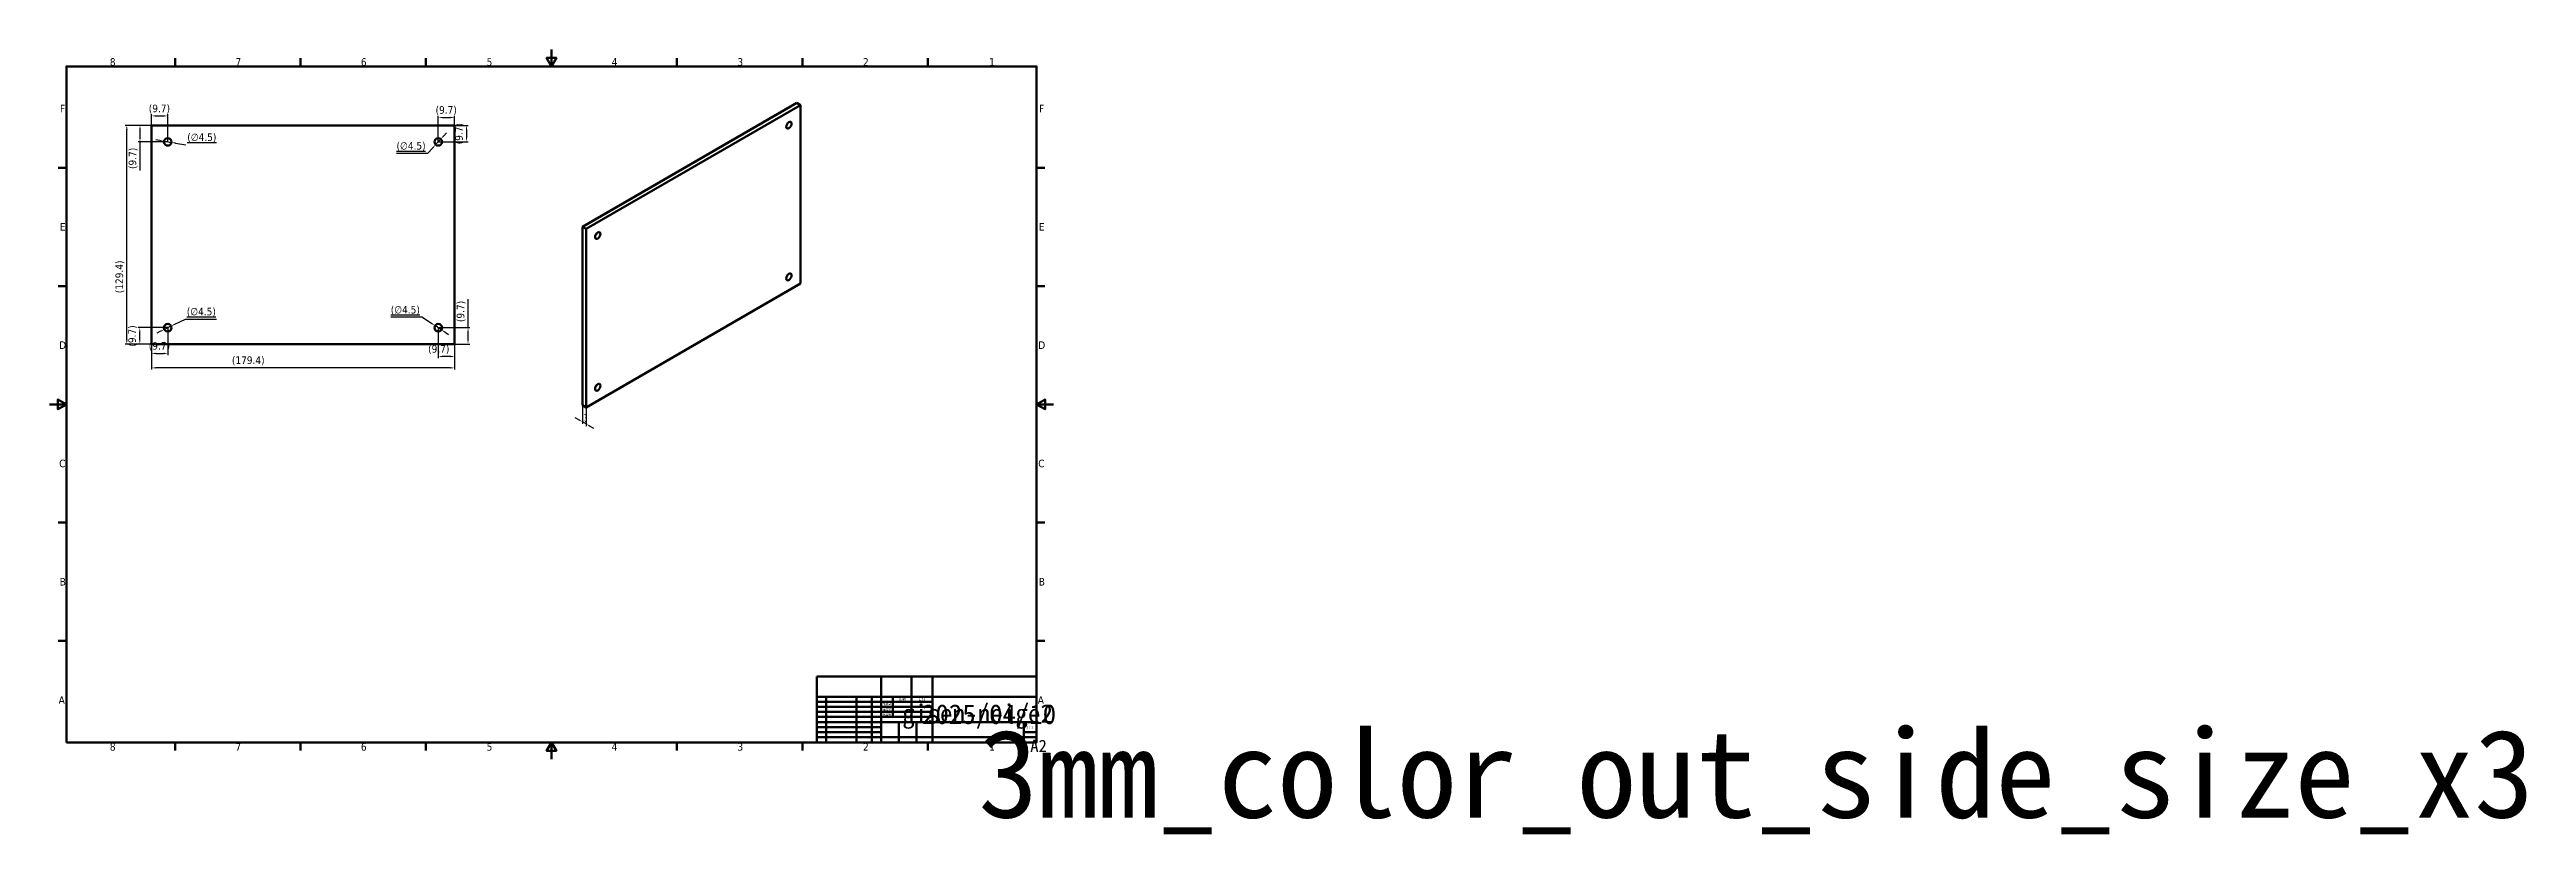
# Model space of a CAD drawing. Header units: millimetres. Extents: x 0 to 1466, y -45 to 420.
import ezdxf
from ezdxf.enums import TextEntityAlignment as Align

# ---------------------------------------------------------------- set-up
doc = ezdxf.new("R2018")
doc.units = ezdxf.units.MM
for name, color, linetype, lineweight in [('Border (ISO)', 7, 'Continuous', 70), ('Dimension (ISO)', 7, 'Continuous', 25), ('Title (ISO)', 7, 'Continuous', 50), ('Visible (ISO)', 7, 'Continuous', 50)]:
    doc.layers.add(name, color=color, linetype=linetype, lineweight=lineweight)
doc.styles.add('Note Text (JIS)', font='tahoma.ttf')
doc.styles.get("Standard").update_dxf_attribs({"font": 'tahoma.ttf'})
doc.styles.add('文字スタイル39', font='tahoma.ttf')
doc.styles.add('文字スタイル41', font='tahoma.ttf')
doc.dimstyles.new('Default (JIS)', dxfattribs={"dimtxt": 4.5, "dimasz": 2.5, "dimexe": 1, "dimexo": 0, "dimgap": 0.8, "dimtad": 1, "dimrnd": 1e-08, "dimdsep": 46, "dimtxsty": 'Note Text (JIS)', "dimcen": 0.09, "dimdle": 10, "dimclrd": 256, "dimclre": 256, "dimclrt": 256, "dimadec": 0, "dimazin": 2, "dimtfac": 0.777778, "dimtmove": 0, "dimatfit": 3, "dimfxl": 1, "dimtolj": 1, "dimtzin": 0, "dimlwd": -1, "dimlwe": -1, "dimarcsym": 0})

# ---------------------------------------------------------------- blocks, each defined once
blk = doc.blocks.new('図面枠 既定の図面枠')
at = {"layer": 'Border (ISO)'}
for p, q in [((74.3, 410), (74.3, 414.9)), ((148.5, 410), (148.5, 414.9)), ((222.7, 410), (222.7, 414.9)), ((371.2, 410), (371.2, 414.9)), ((445.5, 410), (445.5, 414.9)), ((519.7, 410), (519.7, 414.9)), ((10, 350), (5.1, 350)), ((584, 350), (588.9, 350)), ((10, 280), (5.1, 280)), ((584, 280), (588.9, 280)), ((10, 140), (5.1, 140)), ((584, 140), (588.9, 140)), ((10, 70), (5.1, 70)), ((584, 70), (588.9, 70)), ((74.3, 10), (74.3, 5.1)), ((148.5, 10), (148.5, 5.1)), ((222.7, 10), (222.7, 5.1)), ((371.2, 10), (371.2, 5.1)), ((445.5, 10), (445.5, 5.1)), ((519.7, 10), (519.7, 5.1))]:
    blk.add_line(p, q, dxfattribs=at)
at = {"layer": 'Border (ISO)', "flags": 128}
for points in [[(297, 420), (297, 410), (294.1, 415), (299.9, 415), (297, 410)], [(10, 10), (10, 410), (584, 410), (584, 10), (10, 10)], [(0, 210), (10, 210), (5, 212.9), (5, 207.1), (10, 210)], [(594, 210), (584, 210), (589, 212.9), (589, 207.1), (584, 210)], [(297, 0), (297, 10), (294.1, 5), (299.9, 5), (297, 10)]]:
    blk.add_lwpolyline(points, dxfattribs=at)
at = {"layer": 'Border (ISO)', "char_height": 4.5, "attachment_point": 7, "style": 'Note Text (JIS)'}
for s, insert in [('8', (35.7, 410.3)), ('7', (110, 410.4)), ('6', (184.2, 410.3)), ('5', (258.6, 410.3)), ('4', (332.6, 410.4)), ('3', (407, 410.3)), ('2', (481.3, 410.4)), ('1', (555.9, 410.4)), ('F', (6.2, 382.8)), ('F', (585.5, 382.8)), ('E', (6.1, 312.8)), ('E', (585.4, 312.8)), ('D', (5.7, 242.8)), ('D', (585, 242.8)), ('C', (5.7, 172.7)), ('C', (585, 172.7)), ('B', (6, 102.8)), ('B', (585.3, 102.8)), ('A', (5.4, 32.8)), ('A', (584.7, 32.8)), ('8', (35.7, 5)), ('7', (110, 5.1)), ('6', (184.2, 5)), ('5', (258.6, 5)), ('4', (332.6, 5.1)), ('3', (407, 5)), ('2', (481.3, 5.1)), ('1', (555.9, 5.1))]:
    blk.add_mtext(s, dxfattribs=dict(at, insert=insert))
blk = doc.blocks.new('表題欄 JIS')
at = {"layer": 'Title (ISO)'}
for p, q in [((230, 139), (100, 139)), ((100, 139), (100, 100)), ((138, 100), (138, 139)), ((156, 127), (156, 139)), ((168.5, 100), (168.5, 139)), ((230, 100), (230, 139)), ((100, 127), (230, 127)), ((100, 124), (168.5, 124)), ((100, 121), (168.5, 121)), ((168.5, 118), (100, 118)), ((105.5, 100), (105.5, 127)), ((123.5, 100), (123.5, 127)), ((132.5, 100), (132.5, 127)), ((145, 115), (145, 127)), ((156, 112), (156, 127)), ((100, 115), (168.5, 115)), ((138, 112), (100, 112)), ((138, 109), (100, 109)), ((138, 106), (100, 106)), ((230, 103), (100, 103)), ((168.5, 112), (138, 112)), ((148.5, 100), (148.5, 112)), ((159, 100), (159, 112)), ((168.5, 112), (230, 112)), ((222.5, 100), (222.5, 112)), ((222.5, 106), (230, 106)), ((100, 100), (230, 100))]:
    blk.add_line(p, q, dxfattribs=at)
for s, height, style, p in [('確認者', 1.2, '文字スタイル41', (141.5, 119.5)), ('作成者', 1.2, '文字スタイル41', (141.5, 122.5)), ('承認者', 1.2, '文字スタイル41', (141.5, 116.5)), ('1 / 1 ', 1.5, '文字スタイル39', (226.25, 109))]:
    blk.add_text(s, height=height, dxfattribs=dict(at, style=style)).set_placement(p, align=Align.MIDDLE_CENTER)
at = {"layer": 'Title (ISO)', "char_height": 1.5, "attachment_point": 5, "style": 'Note Text (JIS)'}
for s, insert, width in [('\\fTahoma|b0|i0;\\H1.5000;名前', (150.5, 125.5), 10.8457), ('\\fTahoma|b0|i0;\\H1.5000;日付', (162.25, 125.5), 12.2497)]:
    blk.add_mtext(s, dxfattribs=dict(at, insert=insert, width=width))
at = {"layer": 'Title (ISO)', "lineweight": 30, "flags": 104}
for tag, height, p in [('会社', 3.1, (199.25, 133)), ('エンジニアリング承認者', 1.5, (150.5, 116.5)), ('確認者', 1.5, (150.5, 119.5)), ('エンジニアリング_承認日', 1.5, (162.25, 116.5)), ('作成者', 1.5, (150.5, 122.5)), ('確認日', 1.5, (162.25, 119.5)), ('作成日', 1.5, (162.25, 122.5)), ('部品番号', 3.1, (195.5, 107.5)), ('シート_サイズ', 1.2, (226.25, 101.5))]:
    blk.add_attdef(tag, text='', height=height, dxfattribs=at).set_placement(p, align=Align.MIDDLE_CENTER)
blk.add_attdef('タイトル', text='', height=3.1, dxfattribs=at).set_placement((169.5, 126), align=Align.TOP_LEFT)
blk = doc.blocks.new('*D5')
at = {"layer": 'Defpoints', "color": 0, "transparency": 16777216}
for p in [(60.3, 245.7), (239.7, 245.7), (60.3, 231.6)]:
    blk.add_point(p, dxfattribs=at)
at = {"layer": 'Dimension (ISO)', "transparency": 16777216}
for p, q in [((60.3, 245.7), (60.3, 230.6)), ((239.7, 245.7), (239.7, 230.6)), ((237.2, 231.6), (62.8, 231.6))]:
    blk.add_line(p, q, dxfattribs=at)
for points in [[(62.8, 232), (62.8, 231.2), (60.3, 231.6)], [(237.2, 232), (237.2, 231.2), (239.7, 231.6)]]:
    blk.add_solid(points, dxfattribs=at)
at = {"layer": 'Dimension (ISO)', "transparency": 16777216, "insert": (107.9, 238.4), "char_height": 4.5, "attachment_point": 1, "style": 'Note Text (JIS)'}
blk.add_mtext('\\A1;(179.4)', dxfattribs=at)
blk = doc.blocks.new('*D6')
at = {"layer": 'Defpoints', "color": 0, "transparency": 16777216}
for p in [(45.7, 375.1), (60.3, 375.1), (60.3, 245.7)]:
    blk.add_point(p, dxfattribs=at)
at = {"layer": 'Dimension (ISO)', "transparency": 16777216}
for p, q in [((60.3, 375.1), (44.7, 375.1)), ((45.7, 248.2), (45.7, 372.6)), ((60.3, 245.7), (44.7, 245.7))]:
    blk.add_line(p, q, dxfattribs=at)
for points in [[(45.3, 372.6), (46.2, 372.6), (45.7, 375.1)], [(45.3, 248.2), (46.2, 248.2), (45.7, 245.7)]]:
    blk.add_solid(points, dxfattribs=at)
at = {"layer": 'Dimension (ISO)', "transparency": 16777216, "insert": (39, 275.8), "char_height": 4.5, "attachment_point": 1, "rotation": 90, "style": 'Note Text (JIS)'}
blk.add_mtext('\\A1;(129.4)', dxfattribs=at)
blk = doc.blocks.new('*D7')
at = {"layer": 'Defpoints', "color": 0, "transparency": 16777216}
for p in [(67.9, 254.4), (72, 256.4)]:
    blk.add_point(p, dxfattribs=at)
at = {"layer": 'Dimension (ISO)', "transparency": 16777216}
for p, q in [((65.7, 253.3), (63.5, 252.2)), ((67.9, 254.4), (72, 256.4)), ((74.2, 257.5), (80.4, 260.5)), ((80.4, 260.5), (98.8, 260.5))]:
    blk.add_line(p, q, dxfattribs=at)
for points in [[(65.5, 253.6), (65.9, 252.9), (67.9, 254.4)], [(74, 257.8), (74.4, 257.1), (72, 256.4)]]:
    blk.add_solid(points, dxfattribs=at)
at = {"layer": 'Dimension (ISO)', "transparency": 16777216, "insert": (81.2, 267.2), "char_height": 4.5, "attachment_point": 1, "style": 'Note Text (JIS)'}
blk.add_mtext('\\A1;\\L(∅4.5)\\l', dxfattribs=at)
blk = doc.blocks.new('*D8')
at = {"layer": 'Defpoints', "color": 0, "transparency": 16777216}
for p in [(228.1, 256.6), (231.8, 254.1)]:
    blk.add_point(p, dxfattribs=at)
at = {"layer": 'Dimension (ISO)', "transparency": 16777216}
for p, q in [((220.3, 261.6), (201.9, 261.6)), ((226, 257.9), (220.3, 261.6)), ((231.8, 254.1), (228.1, 256.6)), ((234, 252.8), (236.1, 251.4))]:
    blk.add_line(p, q, dxfattribs=at)
for points in [[(226.2, 258.3), (225.7, 257.6), (228.1, 256.6)], [(234.2, 253.1), (233.7, 252.4), (231.8, 254.1)]]:
    blk.add_solid(points, dxfattribs=at)
at = {"layer": 'Dimension (ISO)', "transparency": 16777216, "insert": (201.9, 268.3), "char_height": 4.5, "attachment_point": 1, "style": 'Note Text (JIS)'}
blk.add_mtext('\\A1;\\L(∅4.5)\\l', dxfattribs=at)
blk = doc.blocks.new('*D9')
at = {"layer": 'Defpoints', "color": 0, "transparency": 16777216}
for p in [(231.5, 367), (228.4, 363.7)]:
    blk.add_point(p, dxfattribs=at)
at = {"layer": 'Dimension (ISO)', "transparency": 16777216}
for p, q in [((231.5, 367), (228.4, 363.7)), ((233.2, 368.9), (234.8, 370.7)), ((223.7, 358.5), (205.3, 358.5)), ((226.8, 361.9), (223.7, 358.5))]:
    blk.add_line(p, q, dxfattribs=at)
for points in [[(232.9, 369.2), (233.5, 368.6), (231.5, 367)], [(226.4, 362.1), (227.1, 361.6), (228.4, 363.7)]]:
    blk.add_solid(points, dxfattribs=at)
at = {"layer": 'Dimension (ISO)', "transparency": 16777216, "insert": (205.3, 365.3), "char_height": 4.5, "attachment_point": 1, "style": 'Note Text (JIS)'}
blk.add_mtext('\\A1;\\L(∅4.5)\\l', dxfattribs=at)
blk = doc.blocks.new('*D10')
at = {"layer": 'Defpoints', "color": 0, "transparency": 16777216}
for p in [(67.7, 365.7), (72.2, 365)]:
    blk.add_point(p, dxfattribs=at)
at = {"layer": 'Dimension (ISO)', "transparency": 16777216}
for p, q in [((65.3, 366.1), (62.8, 366.5)), ((67.7, 365.7), (72.2, 365)), ((74.6, 364.6), (80.7, 363.6))]:
    blk.add_line(p, q, dxfattribs=at)
for points in [[(65.3, 366.5), (65.2, 365.7), (67.7, 365.7)], [(74.7, 365), (74.6, 364.2), (72.2, 365)]]:
    blk.add_solid(points, dxfattribs=at)
at = {"layer": 'Dimension (ISO)', "transparency": 16777216, "insert": (81.5, 370.4), "char_height": 4.5, "attachment_point": 1, "style": 'Note Text (JIS)'}
blk.add_mtext('\\A1;\\L(∅4.5)\\l', dxfattribs=at)
blk = doc.blocks.new('*D11')
at = {"layer": 'Defpoints', "color": 0, "transparency": 16777216}
for p in [(53.4, 255.4), (70, 255.4), (60.3, 245.7)]:
    blk.add_point(p, dxfattribs=at)
at = {"layer": 'Dimension (ISO)', "transparency": 16777216}
for p, q in [((70, 255.4), (52.4, 255.4)), ((53.4, 248.2), (53.4, 252.9)), ((60.3, 245.7), (52.4, 245.7))]:
    blk.add_line(p, q, dxfattribs=at)
for points in [[(53, 252.9), (53.8, 252.9), (53.4, 255.4)], [(53, 248.2), (53.8, 248.2), (53.4, 245.7)]]:
    blk.add_solid(points, dxfattribs=at)
at = {"layer": 'Dimension (ISO)', "transparency": 16777216, "insert": (46.6, 244.2), "char_height": 4.5, "attachment_point": 1, "rotation": 90, "style": 'Note Text (JIS)'}
blk.add_mtext('\\A1;(9.7)', dxfattribs=at)
blk = doc.blocks.new('*D12')
at = {"layer": 'Defpoints', "color": 0, "transparency": 16777216}
for p in [(70, 255.4), (60.3, 245.7), (70, 240.2)]:
    blk.add_point(p, dxfattribs=at)
at = {"layer": 'Dimension (ISO)', "transparency": 16777216}
for p, q in [((70, 255.4), (70, 239.2)), ((60.3, 245.7), (60.3, 239.2)), ((62.8, 240.2), (67.5, 240.2))]:
    blk.add_line(p, q, dxfattribs=at)
for points in [[(62.8, 240.6), (62.8, 239.7), (60.3, 240.2)], [(67.5, 240.6), (67.5, 239.7), (70, 240.2)]]:
    blk.add_solid(points, dxfattribs=at)
at = {"layer": 'Dimension (ISO)', "transparency": 16777216, "insert": (58.7, 246.9), "char_height": 4.5, "attachment_point": 1, "style": 'Note Text (JIS)'}
blk.add_mtext('\\A1;(9.7)', dxfattribs=at)
blk = doc.blocks.new('*D13')
at = {"layer": 'Defpoints', "color": 0, "transparency": 16777216}
for p in [(230, 255.4), (230, 238.3), (239.7, 245.7)]:
    blk.add_point(p, dxfattribs=at)
at = {"layer": 'Dimension (ISO)', "transparency": 16777216}
for p, q in [((230, 255.4), (230, 237.3)), ((237.2, 238.3), (232.5, 238.3)), ((239.7, 245.7), (239.7, 237.3))]:
    blk.add_line(p, q, dxfattribs=at)
for points in [[(232.5, 238.8), (232.5, 237.9), (230, 238.3)], [(237.2, 238.8), (237.2, 237.9), (239.7, 238.3)]]:
    blk.add_solid(points, dxfattribs=at)
at = {"layer": 'Dimension (ISO)', "transparency": 16777216, "insert": (224, 245.1), "char_height": 4.5, "attachment_point": 1, "style": 'Note Text (JIS)'}
blk.add_mtext('\\A1;(9.7)', dxfattribs=at)
blk = doc.blocks.new('*D14')
at = {"layer": 'Defpoints', "color": 0, "transparency": 16777216}
for p in [(230, 255.4), (239.7, 245.7), (247.6, 245.7)]:
    blk.add_point(p, dxfattribs=at)
at = {"layer": 'Dimension (ISO)', "transparency": 16777216}
for p, q in [((247.6, 255.4), (247.6, 272.2)), ((230, 255.4), (248.6, 255.4)), ((247.6, 248.2), (247.6, 252.9)), ((239.7, 245.7), (248.6, 245.7))]:
    blk.add_line(p, q, dxfattribs=at)
for points in [[(247.2, 252.9), (248, 252.9), (247.6, 255.4)], [(247.2, 248.2), (248, 248.2), (247.6, 245.7)]]:
    blk.add_solid(points, dxfattribs=at)
at = {"layer": 'Dimension (ISO)', "transparency": 16777216, "insert": (240.9, 258.7), "char_height": 4.5, "attachment_point": 1, "rotation": 90, "style": 'Note Text (JIS)'}
blk.add_mtext('\\A1;(9.7)', dxfattribs=at)
blk = doc.blocks.new('*D15')
at = {"layer": 'Defpoints', "color": 0, "transparency": 16777216}
for p in [(239.7, 375.1), (230, 365.4), (246.7, 365.4)]:
    blk.add_point(p, dxfattribs=at)
at = {"layer": 'Dimension (ISO)', "transparency": 16777216}
for p, q in [((239.7, 375.1), (247.7, 375.1)), ((246.7, 372.6), (246.7, 367.9)), ((230, 365.4), (247.7, 365.4))]:
    blk.add_line(p, q, dxfattribs=at)
for points in [[(246.3, 372.6), (247.1, 372.6), (246.7, 375.1)], [(246.3, 367.9), (247.1, 367.9), (246.7, 365.4)]]:
    blk.add_solid(points, dxfattribs=at)
at = {"layer": 'Dimension (ISO)', "transparency": 16777216, "insert": (240, 363.9), "char_height": 4.5, "attachment_point": 1, "rotation": 90, "style": 'Note Text (JIS)'}
blk.add_mtext('\\A1;(9.7)', dxfattribs=at)
blk = doc.blocks.new('*D16')
at = {"layer": 'Defpoints', "color": 0, "transparency": 16777216}
for p in [(239.7, 379.8), (239.7, 375.1), (230, 365.4)]:
    blk.add_point(p, dxfattribs=at)
at = {"layer": 'Dimension (ISO)', "transparency": 16777216}
for p, q in [((230, 365.4), (230, 380.8)), ((232.5, 379.8), (237.2, 379.8)), ((239.7, 375.1), (239.7, 380.8))]:
    blk.add_line(p, q, dxfattribs=at)
for points in [[(232.5, 380.2), (232.5, 379.4), (230, 379.8)], [(237.2, 380.2), (237.2, 379.4), (239.7, 379.8)]]:
    blk.add_solid(points, dxfattribs=at)
at = {"layer": 'Dimension (ISO)', "transparency": 16777216, "insert": (228.4, 386.5), "char_height": 4.5, "attachment_point": 1, "style": 'Note Text (JIS)'}
blk.add_mtext('\\A1;(9.7)', dxfattribs=at)
blk = doc.blocks.new('*D17')
at = {"layer": 'Defpoints', "color": 0, "transparency": 16777216}
for p in [(60.3, 375.1), (70, 380.7), (70, 365.4)]:
    blk.add_point(p, dxfattribs=at)
at = {"layer": 'Dimension (ISO)', "transparency": 16777216}
for p, q in [((60.3, 375.1), (60.3, 381.7)), ((70, 365.4), (70, 381.7)), ((62.8, 380.7), (67.5, 380.7))]:
    blk.add_line(p, q, dxfattribs=at)
for points in [[(62.8, 381.1), (62.8, 380.3), (60.3, 380.7)], [(67.5, 381.1), (67.5, 380.3), (70, 380.7)]]:
    blk.add_solid(points, dxfattribs=at)
at = {"layer": 'Dimension (ISO)', "transparency": 16777216, "insert": (58.7, 387.4), "char_height": 4.5, "attachment_point": 1, "style": 'Note Text (JIS)'}
blk.add_mtext('\\A1;(9.7)', dxfattribs=at)
blk = doc.blocks.new('*D18')
at = {"layer": 'Defpoints', "color": 0, "transparency": 16777216}
for p in [(53.5, 375.1), (60.3, 375.1), (70, 365.4)]:
    blk.add_point(p, dxfattribs=at)
at = {"layer": 'Dimension (ISO)', "transparency": 16777216}
for p, q in [((60.3, 375.1), (52.5, 375.1)), ((53.5, 372.6), (53.5, 367.9)), ((70, 365.4), (52.5, 365.4)), ((53.5, 365.4), (53.5, 348.5))]:
    blk.add_line(p, q, dxfattribs=at)
for points in [[(53.1, 372.6), (54, 372.6), (53.5, 375.1)], [(53.1, 367.9), (54, 367.9), (53.5, 365.4)]]:
    blk.add_solid(points, dxfattribs=at)
at = {"layer": 'Dimension (ISO)', "transparency": 16777216, "insert": (46.8, 349.3), "char_height": 4.5, "attachment_point": 1, "rotation": 90, "style": 'Note Text (JIS)'}
blk.add_mtext('\\A1;(9.7)', dxfattribs=at)
blk = doc.blocks.new('*D19')
at = {"layer": 'Defpoints', "color": 0, "transparency": 16777216}
for p in [(315.4, 209.5), (317.5, 208.2), (315.4, 199.6)]:
    blk.add_point(p, dxfattribs=at)
at = {"layer": 'Dimension (ISO)', "transparency": 16777216}
for p, q in [((315.4, 209.5), (315.4, 198.4)), ((317.5, 208.2), (317.5, 197.2)), ((313.2, 200.9), (311, 202.1)), ((317.5, 198.4), (315.4, 199.6)), ((319.7, 197.1), (321.8, 195.9))]:
    blk.add_line(p, q, dxfattribs=at)
for points in [[(313.4, 201.2), (313, 200.5), (315.4, 199.6)], [(319.9, 197.5), (319.4, 196.8), (317.5, 198.4)]]:
    blk.add_solid(points, dxfattribs=at)
at = {"layer": 'Dimension (ISO)', "transparency": 16777216, "insert": (317.9, 203.5), "char_height": 4.5, "attachment_point": 1, "rotation": 330, "style": 'Note Text (JIS)'}
blk.add_mtext('\\A1;{\\Q-30.000;\\W0.816;\\H0.816x;3}', dxfattribs=at)

msp = doc.modelspace()

# ---------------------------------------------------------------- linework, layer by layer
at = {"layer": 'Visible (ISO)'}
for p, q in [((442.225, 388.3638), (315.37, 315.1241)), ((444.3463, 387.1391), (317.4914, 313.8993)), ((442.225, 388.3638), (444.3463, 387.1391)), ((444.3463, 281.4844), (444.3463, 387.1391)), ((60.2559, 375.0634), (239.6559, 375.0634)), ((60.2559, 245.6634), (60.2559, 375.0634)), ((239.6559, 375.0634), (239.6559, 245.6634)), ((315.37, 315.1241), (317.4914, 313.8993)), ((315.37, 315.1241), (315.37, 209.4694)), ((317.4914, 313.8993), (317.4914, 208.2447)), ((317.4914, 208.2447), (444.3463, 281.4844)), ((239.6559, 245.6634), (60.2559, 245.6634)), ((315.37, 209.4694), (317.4914, 208.2447))]:
    msp.add_line(p, q, dxfattribs=at)
for centre in [(69.9559, 365.3634), (229.9559, 365.3634), (69.9559, 255.3634), (229.9559, 255.3634)]:
    msp.add_circle(centre, 2.25, dxfattribs=at)
for centre in [(437.4874, 375.259), (324.3503, 309.9393), (437.4874, 285.4444), (324.3503, 220.1247)]:
    msp.add_ellipse(centre, major_axis=(1.125, 1.9486), ratio=0.577350269, dxfattribs=at)
for centre in [(435.3661, 376.4838), (322.229, 311.1641), (435.3661, 286.6692), (322.229, 221.3494)]:
    msp.add_ellipse(centre, major_axis=(-1.125, -1.9486), ratio=0.577350269, start_param=1.230959417, end_param=1.910633236, dxfattribs=at)

# ---------------------------------------------------------------- block references
msp.add_blockref('図面枠 既定の図面枠', (0, 0))
ref = msp.add_blockref('表題欄 JIS', (354, -90))
lines = msp.add_mtext('3mm_color_out_side_size_x3', dxfattribs={"layer": 'Title (ISO)', "insert": (549.5, 17.5), "char_height": 52.041908, "attachment_point": 1})
ref.add_attrib('部品番号', '', (549.5, 17.5), dxfattribs={"flags": 104}).embed_mtext(lines)
lines = msp.add_mtext('2025/04/10', dxfattribs={"layer": 'Title (ISO)', "insert": (516.25, 32.5), "char_height": 11.65799, "attachment_point": 1})
ref.add_attrib('作成日', '', (516.25, 32.5), dxfattribs={"flags": 104}).embed_mtext(lines)
lines = msp.add_mtext('gisen-neige2', dxfattribs={"layer": 'Title (ISO)', "insert": (504.5, 32.5), "char_height": 10.929725, "attachment_point": 1})
ref.add_attrib('作成者', '', (504.5, 32.5), dxfattribs={"flags": 104}).embed_mtext(lines)
lines = msp.add_mtext('A2', dxfattribs={"layer": 'Title (ISO)', "insert": (580.25, 11.5), "char_height": 7.23794, "attachment_point": 1})
ref.add_attrib('シート_サイズ', '', (580.25, 11.5), dxfattribs={"flags": 104}).embed_mtext(lines)

# ---------------------------------------------------------------- dimensions: what is measured, and where the dimension line sits
at = {"layer": 'Dimension (ISO)'}
for base, p1, p2, angle, text, override, picture, middle in [((69.9559, 380.68), (60.2559, 375.0634), (69.9559, 365.3634), 180, '(<>)', {"dimgap": 0.8, "dimdec": 2, "dimtol": 0, "dimlim": 0, "dimtp": 0, "dimtm": 0, "dimtdec": 2, "dimtofl": 0, "dimatfit": 1}, '*D17', (65.1059, 380.68)), ((45.7431, 375.0634), (60.2559, 245.6634), (60.2559, 375.0634), 270, '(<>)', {"dimgap": 0.8, "dimdec": 2, "dimtol": 0, "dimlim": 0, "dimtp": 0, "dimtm": 0, "dimtdec": 2, "dimtofl": 0, "dimatfit": 1}, '*D6', (45.7431, 285.545)), ((53.55, 375.0634), (69.9559, 365.3634), (60.2559, 375.0634), 90, '(<>)', {"dimgap": 0.8, "dimdec": 2, "dimtol": 0, "dimlim": 0, "dimtp": 0, "dimtm": 0, "dimtdec": 2, "dimtofl": 0, "dimatfit": 2}, '*D18', (53.55, 355.7048)), ((246.725, 365.3634), (239.6559, 375.0634), (229.9559, 365.3634), 90, '(<>)', {"dimgap": 0.8, "dimdec": 2, "dimtol": 0, "dimlim": 0, "dimtp": 0, "dimtm": 0, "dimtdec": 2, "dimtofl": 0, "dimatfit": 1}, '*D15', (246.725, 370.2134)), ((247.6328, 245.6634), (229.9559, 255.3634), (239.6559, 245.6634), 270, '(<>)', {"dimgap": 0.8, "dimdec": 2, "dimtol": 0, "dimlim": 0, "dimtp": 0, "dimtm": 0, "dimtdec": 2, "dimtofl": 0, "dimatfit": 2}, '*D14', (247.6328, 265.022)), ((53.3684, 255.3634), (60.2559, 245.6634), (69.9559, 255.3634), 270, '(<>)', {"dimgap": 0.8, "dimdec": 2, "dimtol": 0, "dimlim": 0, "dimtp": 0, "dimtm": 0, "dimtdec": 2, "dimtofl": 0, "dimatfit": 1}, '*D11', (53.3684, 250.5134)), ((69.9559, 240.1561), (60.2559, 245.6634), (69.9559, 255.3634), 180, '(<>)', {"dimgap": 0.8, "dimdec": 2, "dimtol": 0, "dimlim": 0, "dimtp": 0, "dimtm": 0, "dimtdec": 2, "dimtofl": 0, "dimatfit": 1}, '*D12', (65.1059, 240.1561)), ((315.37, 199.6043), (317.4914, 208.2447), (315.37, 209.4694), 330, '{\\Q-30.000;\\W0.816;\\H0.816x;<>}', {"dimgap": 0.8, "dimdec": 2, "dimlfac": 1.224745, "dimtol": 0, "dimlim": 0, "dimtp": 0, "dimtm": 0, "dimtdec": 2, "dimtofl": 1, "dimatfit": 1}, '*D19', (316.4307, 198.9919))]:
    dim = msp.add_linear_dim(base=base, p1=p1, p2=p2, angle=angle, text=text, dimstyle='Default (JIS)', override=override, dxfattribs=at)
    dim.commit()
    dim.dimension.update_dxf_attribs({"geometry": picture, "text_midpoint": middle, "dimtype": 160})
for base, p1, p2, picture, middle in [((239.6559, 379.7723), (229.9559, 365.3634), (239.6559, 375.0634), '*D16', (234.8059, 379.7723)), ((229.9559, 238.3405), (239.6559, 245.6634), (229.9559, 255.3634), '*D13', (230.385, 238.3405)), ((60.2559, 231.623), (239.6559, 245.6634), (60.2559, 245.6634), '*D5', (117.639, 231.623))]:
    dim = msp.add_linear_dim(base=base, p1=p1, p2=p2, text='(<>)', dimstyle='Default (JIS)', override={"dimgap": 0.8, "dimdec": 2, "dimtol": 0, "dimlim": 0, "dimtp": 0, "dimtm": 0, "dimtdec": 2, "dimtofl": 0, "dimatfit": 1}, dxfattribs=at)
    dim.commit()
    dim.dimension.update_dxf_attribs({"geometry": picture, "text_midpoint": middle, "dimtype": 160})
for p1, p2, picture, middle in [((67.735, 365.7239), (72.1769, 365.003), '*D10', (90.3396, 363.6138)), ((231.4733, 367.0247), (228.4385, 363.7021), '*D9', (214.1112, 358.5303)), ((67.9372, 254.3699), (71.9747, 256.357), '*D7', (89.9765, 260.4903)), ((231.8498, 254.1486), (228.0621, 256.5782), '*D8', (210.6616, 261.5796))]:
    dim = msp.add_diameter_dim_2p(p1=p1, p2=p2, text='\\L(<>)\\l', dimstyle='Default (JIS)', override={"dimgap": 0.8, "dimtih": 1, "dimtoh": 1, "dimdec": 2, "dimlfac": 1, "dimtol": 0, "dimlim": 0, "dimtp": 0, "dimtm": 0, "dimtdec": 2, "dimatfit": 2}, dxfattribs=at)
    dim.commit()
    dim.dimension.update_dxf_attribs({"geometry": picture, "text_midpoint": middle, "dimtype": 163})

doc.saveas('drawing.dxf')
